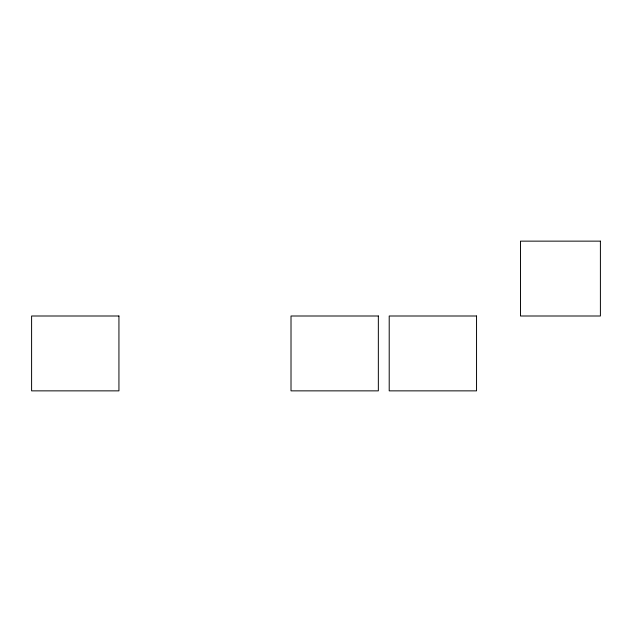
<?xml version="1.0" encoding="UTF-8"?>
<svg xmlns="http://www.w3.org/2000/svg" width="632" height="632" viewBox="0 0 632 632"><rect width="100%" height="100%" fill="white"/><g stroke="black" fill="none" stroke-linecap="round" stroke-linejoin="round"><path stroke-width="0.95" d="M600.4 241.14L520.476 241.14L520.476 316L600.4 316L600.4 241.14M118.935 316L31.6 316L31.6 390.86L118.935 390.86L118.935 316M378.347 316L291.012 316L291.012 390.86L378.347 390.86L378.347 316M476.544 316L389.209 316L389.209 390.86L476.544 390.86L476.544 316"/></g></svg>
